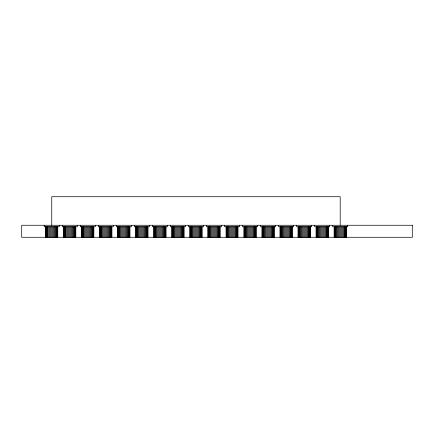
<?xml version="1.0" encoding="UTF-8"?>
<svg xmlns="http://www.w3.org/2000/svg" width="434" height="434" viewBox="0 0 434 434"><rect width="100%" height="100%" fill="white"/><g stroke="black" fill="none" stroke-linecap="round" stroke-linejoin="round"><path stroke-width="0.65" d="M347.699 225.262L347.699 226.765L332.677 226.765L332.677 225.262M346.196 226.765L346.196 237.279M346.115 226.765L346.115 237.279M345.871 226.765L345.871 237.279M345.475 226.765L345.475 237.279M344.932 226.765L344.932 237.279M344.26 226.765L344.26 237.279M343.478 226.765L343.478 237.279M342.605 226.765L342.605 237.279M341.666 226.765L341.666 237.279M340.685 226.765L340.685 237.279M340.191 225.262L340.191 196.721L51.744 196.721L51.744 225.262M339.692 226.765L339.692 237.279M338.715 226.765L338.715 237.279M337.777 226.765L337.777 237.279M336.903 226.765L336.903 237.279M336.117 226.765L336.117 237.279M335.449 226.765L335.449 237.279M334.907 226.765L334.907 237.279M334.505 226.765L334.505 237.279M334.261 226.765L334.261 237.279M334.18 226.765L334.18 237.279M329.672 225.262L329.672 226.765L314.65 226.765L314.65 225.262M328.169 226.765L328.169 237.279M328.088 226.765L328.088 237.279M327.844 226.765L327.844 237.279M327.448 226.765L327.448 237.279M326.905 226.765L326.905 237.279M326.232 226.765L326.232 237.279M325.446 226.765L325.446 237.279M324.578 226.765L324.578 237.279M323.639 226.765L323.639 237.279M322.657 226.765L322.657 237.279M321.665 226.765L321.665 237.279M320.688 226.765L320.688 237.279M319.749 226.765L319.749 237.279M318.876 226.765L318.876 237.279M318.089 226.765L318.089 237.279M317.417 226.765L317.417 237.279M316.874 226.765L316.874 237.279M316.478 226.765L316.478 237.279M316.234 226.765L316.234 237.279M316.153 226.765L316.153 237.279M311.645 225.262L311.645 226.765L296.623 226.765L296.623 225.262M310.142 226.765L310.142 237.279M310.06 226.765L310.06 237.279M309.816 226.765L309.816 237.279M309.42 226.765L309.42 237.279M308.878 226.765L308.878 237.279M308.205 226.765L308.205 237.279M307.418 226.765L307.418 237.279M306.545 226.765L306.545 237.279M305.607 226.765L305.607 237.279M304.63 226.765L304.63 237.279M303.637 226.765L303.637 237.279M302.661 226.765L302.661 237.279M301.722 226.765L301.722 237.279M300.849 226.765L300.849 237.279M300.062 226.765L300.062 237.279M299.389 226.765L299.389 237.279M298.847 226.765L298.847 237.279M298.451 226.765L298.451 237.279M298.207 226.765L298.207 237.279M298.125 226.765L298.125 237.279M293.617 225.262L293.617 226.765L278.595 226.765L278.595 225.262M292.115 226.765L292.115 237.279M292.033 226.765L292.033 237.279M291.789 226.765L291.789 237.279M291.393 226.765L291.393 237.279M290.851 226.765L290.851 237.279M290.178 226.765L290.178 237.279M289.391 226.765L289.391 237.279M288.518 226.765L288.518 237.279M287.579 226.765L287.579 237.279M286.603 226.765L286.603 237.279M285.61 226.765L285.61 237.279M284.633 226.765L284.633 237.279M283.695 226.765L283.695 237.279M282.822 226.765L282.822 237.279M282.035 226.765L282.035 237.279M281.362 226.765L281.362 237.279M280.82 226.765L280.82 237.279M280.424 226.765L280.424 237.279M280.18 226.765L280.18 237.279M280.098 226.765L280.098 237.279M275.59 225.262L275.59 226.765L260.568 226.765L260.568 225.262M274.087 226.765L274.087 237.279M274.006 226.765L274.006 237.279M273.762 226.765L273.762 237.279M273.366 226.765L273.366 237.279M272.823 226.765L272.823 237.279M272.151 226.765L272.151 237.279M271.364 226.765L271.364 237.279M270.49 226.765L270.49 237.279M269.552 226.765L269.552 237.279M268.575 226.765L268.575 237.279M267.583 226.765L267.583 237.279M266.601 226.765L266.601 237.279M265.662 226.765L265.662 237.279M264.794 226.765L264.794 237.279M264.008 226.765L264.008 237.279M263.335 226.765L263.335 237.279M262.792 226.765L262.792 237.279M262.396 226.765L262.396 237.279M262.152 226.765L262.152 237.279M262.071 226.765L262.071 237.279M257.563 225.262L257.563 226.765L242.541 226.765L242.541 225.262M256.06 226.765L256.06 237.279M255.979 226.765L255.979 237.279M255.734 226.765L255.734 237.279M255.333 226.765L255.333 237.279M254.791 226.765L254.791 237.279M254.123 226.765L254.123 237.279M253.337 226.765L253.337 237.279M252.463 226.765L252.463 237.279M251.525 226.765L251.525 237.279M250.548 226.765L250.548 237.279M249.555 226.765L249.555 237.279M248.573 226.765L248.573 237.279M247.635 226.765L247.635 237.279M246.762 226.765L246.762 237.279M245.98 226.765L245.98 237.279M245.308 226.765L245.308 237.279M244.765 226.765L244.765 237.279M244.369 226.765L244.369 237.279M244.125 226.765L244.125 237.279M244.044 226.765L244.044 237.279M239.535 225.262L239.535 226.765L224.514 226.765L224.514 225.262M238.033 226.765L237.951 237.279M237.707 226.765L237.707 237.279M237.306 226.765L237.306 237.279M236.763 226.765L236.763 237.279M236.091 226.765L236.091 237.279M235.309 226.765L235.309 237.279M234.436 226.765L234.436 237.279M233.497 226.765L233.497 237.279M232.521 226.765L232.521 237.279M231.528 226.765L231.528 237.279M230.546 226.765L230.546 237.279M229.608 226.765L229.608 237.279M228.734 226.765L228.734 237.279M227.953 226.765L227.953 237.279M227.28 226.765L227.28 237.279M226.738 226.765L226.738 237.279M226.342 226.765L226.342 237.279M226.016 226.765L226.098 237.279M221.508 225.262L221.508 226.765L206.486 226.765L206.486 225.262M220.005 226.765L220.005 237.279M219.924 226.765L219.924 237.279M219.68 226.765L219.68 237.279M219.278 226.765L219.278 237.279M218.736 226.765L218.736 237.279M218.063 226.765L218.063 237.279M217.282 226.765L217.282 237.279M216.409 226.765L216.409 237.279M215.47 226.765L215.47 237.279M214.494 226.765L214.494 237.279M213.501 226.765L213.501 237.279M212.519 226.765L212.519 237.279M211.58 226.765L211.58 237.279M210.707 226.765L210.707 237.279M209.926 226.765L209.926 237.279M209.253 226.765L209.253 237.279M208.711 226.765L208.711 237.279M208.309 226.765L208.309 237.279M208.07 226.765L208.07 237.279M207.984 226.765L207.984 237.279M203.481 225.262L203.481 226.765L188.454 226.765L188.454 225.262M201.978 226.765L201.978 237.279M201.897 226.765L201.897 237.279M201.653 226.765L201.653 237.279M201.251 226.765L201.251 237.279M200.709 226.765L200.709 237.279M200.036 226.765L200.036 237.279M199.255 226.765L199.255 237.279M198.381 226.765L198.381 237.279M197.443 226.765L197.443 237.279M196.466 226.765L196.466 237.279M195.474 226.765L195.474 237.279M194.492 226.765L194.492 237.279M193.553 226.765L193.553 237.279M192.68 226.765L192.68 237.279M191.899 226.765L191.899 237.279M191.226 226.765L191.226 237.279M190.683 226.765L190.683 237.279M190.282 226.765L190.282 237.279M190.038 226.765L190.038 237.279M189.956 226.765L189.956 237.279M185.454 225.262L185.454 226.765L170.426 226.765L170.426 225.262M183.951 226.765L183.951 237.279M183.87 226.765L183.87 237.279M183.625 226.765L183.625 237.279M183.224 226.765L183.224 237.279M182.681 226.765L182.681 237.279M182.009 226.765L182.009 237.279M181.228 226.765L181.228 237.279M180.354 226.765L180.354 237.279M179.416 226.765L179.416 237.279M178.434 226.765L178.434 237.279M177.446 226.765L177.446 237.279M176.464 226.765L176.464 237.279M175.526 226.765L175.526 237.279M174.652 226.765L174.652 237.279M173.871 226.765L173.871 237.279M173.199 226.765L173.199 237.279M172.656 226.765L172.656 237.279M172.255 226.765L172.255 237.279M172.01 226.765L172.01 237.279M171.929 226.765L171.929 237.279M167.426 225.262L167.426 226.765L152.399 226.765L152.399 225.262M165.924 226.765L165.924 237.279M165.842 226.765L165.842 237.279M165.598 226.765L165.598 237.279M165.197 226.765L165.197 237.279M164.654 226.765L164.654 237.279M163.981 226.765L163.981 237.279M163.2 226.765L163.2 237.279M162.327 226.765L162.327 237.279M161.388 226.765L161.388 237.279M160.406 226.765L160.406 237.279M159.414 226.765L159.414 237.279M158.437 226.765L158.437 237.279M157.499 226.765L157.499 237.279M156.625 226.765L156.625 237.279M155.844 226.765L155.844 237.279M155.171 226.765L155.171 237.279M154.629 226.765L154.629 237.279M154.227 226.765L154.227 237.279M153.983 226.765L153.983 237.279M153.902 226.765L153.902 237.279M149.394 225.262L149.394 226.765L134.372 226.765L134.372 225.262M147.896 226.765L147.896 237.279M147.81 226.765L147.81 237.279M147.571 226.765L147.571 237.279M147.169 226.765L147.169 237.279M146.627 226.765L146.627 237.279M145.954 226.765L145.954 237.279M145.173 226.765L145.173 237.279M144.3 226.765L144.3 237.279M143.361 226.765L143.361 237.279M142.379 226.765L142.379 237.279M141.386 226.765L141.386 237.279M140.41 226.765L140.41 237.279M139.471 226.765L139.471 237.279M138.598 226.765L138.598 237.279M137.817 226.765L137.817 237.279M137.144 226.765L137.144 237.279M136.602 226.765L136.602 237.279M136.2 226.765L136.2 237.279M135.956 226.765L135.956 237.279M135.875 226.765L135.875 237.279M131.366 225.262L131.366 226.765L116.345 226.765L116.345 225.262M129.864 226.765L129.864 237.279M129.782 226.765L129.782 237.279M129.538 226.765L129.538 237.279M129.142 226.765L129.142 237.279M128.6 226.765L128.6 237.279M127.927 226.765L127.927 237.279M127.146 226.765L127.146 237.279M126.272 226.765L126.272 237.279M125.334 226.765L125.334 237.279M124.352 226.765L124.352 237.279M123.359 226.765L123.359 237.279M122.383 226.765L122.383 237.279M121.444 226.765L121.444 237.279M120.571 226.765L120.571 237.279M119.789 226.765L119.789 237.279M119.117 226.765L119.117 237.279M118.574 226.765L118.574 237.279M118.173 226.765L118.173 237.279M117.929 226.765L117.929 237.279M117.847 226.765L117.847 237.279M113.339 225.262L113.339 226.765L98.317 226.765L98.317 225.262M111.836 226.765L111.836 237.279M111.755 226.765L111.755 237.279M111.511 226.765L111.511 237.279M111.115 226.765L111.115 237.279M110.572 226.765L110.572 237.279M109.9 226.765L109.9 237.279M109.118 226.765L109.118 237.279M108.245 226.765L108.245 237.279M107.306 226.765L107.306 237.279M106.325 226.765L106.325 237.279M105.332 226.765L105.332 237.279M104.355 226.765L104.355 237.279M103.417 226.765L103.417 237.279M102.543 226.765L102.543 237.279M101.757 226.765L101.757 237.279M101.089 226.765L101.089 237.279M100.547 226.765L100.547 237.279M100.145 226.765L100.145 237.279M99.901 226.765L99.901 237.279M99.82 226.765L99.82 237.279M95.312 225.262L95.312 226.765L80.29 226.765L80.29 225.262M93.809 226.765L93.809 237.279M93.728 226.765L93.728 237.279M93.484 226.765L93.484 237.279M93.088 226.765L93.088 237.279M92.545 226.765L92.545 237.279M91.872 226.765L91.872 237.279M91.086 226.765L91.086 237.279M90.218 226.765L90.218 237.279M89.279 226.765L89.279 237.279M88.297 226.765L88.297 237.279M87.305 226.765L87.305 237.279M86.328 226.765L86.328 237.279M85.389 226.765L85.389 237.279M84.516 226.765L84.516 237.279M83.729 226.765L83.729 237.279M83.057 226.765L83.057 237.279M82.514 226.765L82.514 237.279M82.118 226.765L82.118 237.279M81.874 226.765L81.874 237.279M81.793 226.765L81.793 237.279M77.285 225.262L77.285 226.765L62.263 226.765L62.263 225.262M75.782 226.765L75.782 237.279M75.7 226.765L75.7 237.279M75.456 226.765L75.456 237.279M75.06 226.765L75.06 237.279M74.518 226.765L74.518 237.279M73.845 226.765L73.845 237.279M73.058 226.765L73.058 237.279M72.185 226.765L72.185 237.279M71.247 226.765L71.247 237.279M70.27 226.765L70.27 237.279M69.277 226.765L69.277 237.279M68.301 226.765L68.301 237.279M67.362 226.765L67.362 237.279M66.489 226.765L66.489 237.279M65.702 226.765L65.702 237.279M65.029 226.765L65.029 237.279M64.487 226.765L64.487 237.279M64.091 226.765L64.091 237.279M63.847 226.765L63.847 237.279M63.765 226.765L63.765 237.279M59.257 225.262L59.257 226.765L44.235 226.765L44.235 225.262M57.755 226.765L57.755 237.279M57.673 226.765L57.673 237.279M57.429 226.765L57.429 237.279M57.033 226.765L57.033 237.279M56.491 226.765L56.491 237.279M55.818 226.765L55.818 237.279M55.031 226.765L55.031 237.279M54.158 226.765L54.158 237.279M53.219 226.765L53.219 237.279M52.243 226.765L52.243 237.279M51.25 226.765L51.25 237.279M50.273 226.765L50.273 237.279M49.335 226.765L49.335 237.279M48.462 226.765L48.462 237.279M47.675 226.765L47.675 237.279M47.002 226.765L47.002 237.279M46.46 226.765L46.46 237.279M46.064 226.765L46.064 237.279M45.82 226.765L45.82 237.279M45.738 226.765L45.738 237.279M412.3 225.262L21.7 225.262L21.7 237.279L412.3 237.279L412.3 225.262"/></g></svg>
